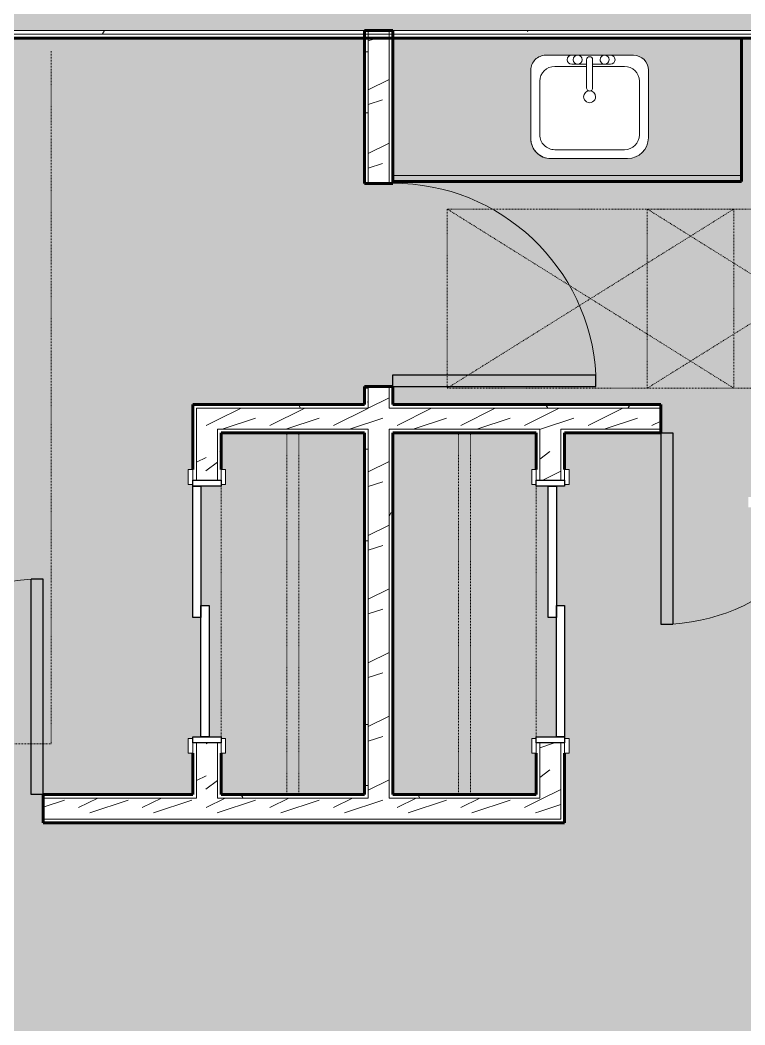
# Model space of a CAD drawing. Header units: inches. Extents: x -4105 to -1989, y 9836 to 11159.
# Drawn here: x -3677.7 to -3556.3, y 10669.9 to 10838.2 of the extents above; entities that cross this region are included whole.
import ezdxf

# ---------------------------------------------------------------- set-up
doc = ezdxf.new("R2010")
doc.units = ezdxf.units.IN
doc.header["$MEASUREMENT"] = 0
doc.linetypes.add('Dash', pattern=[0.25, 0.125, -0.125])
for name, color, linetype, lineweight in [('0-1', 7, 'Continuous', 5), ('0-2', 7, 'Continuous', 9), ('A-AREA-PATT-4', 41, 'Continuous', 9), ('A-DOOR-1', 7, 'Continuous', 9), ('A-DOOR-2', 50, 'Continuous', 30), ('A-DOOR-FRAM-1', 50, 'Continuous', 30), ('A-GENM-HDLN-1', 7, 'Dash', 9), ('A-WALL', 113, 'Continuous', 18), ('A-WALL-2', 250, 'Continuous', 60), ('A-WALL-3', 10, 'Continuous', 18), ('A-WALL-PATT-1', 7, 'Continuous', 9), ('A-WALL-PATT-2', 253, 'Continuous', 9), ('A-WALL-PATT-4', 111, 'Continuous', 9), ('I-FURN-1', 7, 'Continuous', 9), ('I-FURN-HDLN-1', 7, 'Dash', 9), ('I-WALL-2', 2, 'Continuous', 60), ('P-SANR-FIXT-2', 7, 'Continuous', 9), ('Q-CASE-1', 253, 'Continuous', 9), ('Q-CASE-2', 250, 'Continuous', 60), ('Q-CASE-3', 7, 'Continuous', 9), ('Q-CASE-HDLN-1', 7, 'Dash', 9)]:
    doc.layers.add(name, color=color, linetype=linetype, lineweight=lineweight)
pattern_1 = [(0, (0, -1194), (20.48, 5.12), [0.845, -14.515, 0.845, -14.515, -81.92]), (0, (0, -1194), (20.48, 5.12), [-30.72, 0.845, -29.875, 0.845, -14.515, -35.84]), (0, (0, -1194), (20.48, 5.12), [-76.8, 0.845, -9.395, 0.845, -24.755]), (120, (7.68, -1191.44), (-14.67405, 15.1762003), [0.845, -14.515, 0.845, -14.515, -81.92]), (120, (7.68, -1191.44), (-14.67405, 15.1762003), [-30.72, 0.845, -29.875, 0.845, -14.515, -35.84]), (120, (7.68, -1191.44), (-14.67405, 15.1762003), [-76.8, 0.845, -9.395, 0.845, -24.755]), (240, (10.24, -1181.2), (-5.80595, -20.2962003), [0.845, -14.515, 0.845, -14.515, -81.92]), (240, (10.24, -1181.2), (-5.80595, -20.2962003), [-30.72, 0.845, -29.875, 0.845, -14.515, -35.84]), (240, (10.24, -1181.2), (-5.80595, -20.2962003), [-76.8, 0.845, -9.395, 0.845, -24.755])]
pattern_2 = [(216.87, (4.265, -1183.338), (31.9871619, 21.32545714), [5.331, -47.981]), (206.565, (10.662, -1186.536), (-10.662476, -10.6620098), [11.921, -11.921]), (198.435, (10.662, -1191.868), (-21.32449365, -10.6625869), [6.744, -26.974])]

# ---------------------------------------------------------------- blocks, each defined once
blk = doc.blocks.new('Single-Flush - 32_ x 84_-1372862-ENLARGED FLOOR PLAN - 3RD FLOOR PLAN - WEST')
at = {"layer": 'A-DOOR-1'}
blk.add_arc((16, 2.37), 32.07, 93.5759, 180, dxfattribs=at)
at = {"layer": 'A-DOOR-2'}
for p, q in [((14, 2.37), (14, 34.38)), ((16, 34.38), (14, 34.38)), ((16, 2.37), (16, 34.38)), ((16, 2.37), (14, 2.37))]:
    blk.add_line(p, q, dxfattribs=at)
blk = doc.blocks.new('Single-Flush - 36_ x 84_-1372839-ENLARGED FLOOR PLAN - 3RD FLOOR PLAN - WEST')
at = {"layer": 'A-DOOR-1'}
blk.add_arc((18, 2.37), 36.07, 93.1789, 180, dxfattribs=at)
at = {"layer": 'A-DOOR-2'}
for p, q in [((16, 2.37), (16, 38.39)), ((18, 38.39), (16, 38.39)), ((18, 2.37), (18, 38.39)), ((18, 2.37), (16, 2.37))]:
    blk.add_line(p, q, dxfattribs=at)
blk = doc.blocks.new('Single-Flush - 34_ x 84_-1372840-ENLARGED FLOOR PLAN - 3RD FLOOR PLAN - WEST')
at = {"layer": 'A-DOOR-1'}
blk.add_arc((17, 2.37), 34.07, 93.3657, 180, dxfattribs=at)
at = {"layer": 'A-DOOR-2'}
for p, q in [((15, 2.37), (15, 36.38)), ((17, 36.38), (15, 36.38)), ((17, 2.37), (17, 36.38)), ((17, 2.37), (15, 2.37))]:
    blk.add_line(p, q, dxfattribs=at)
blk = doc.blocks.new('OD_CW_Closet - OD_CW_Closet-1902250-ENLARGED FLOOR PLAN - 3RD FLOOR PLAN - WEST')
at = {"layer": 'Q-CASE-HDLN-1'}
for p, q in [((6.89, 24), (0.74, 24)), ((0.74, 24), (0.74, 0)), ((51.64, 24), (9.64, 24)), ((61.26, 24), (54.39, 24)), ((61.26, 0), (61.26, 24)), ((0.74, 13), (61.26, 13)), ((0.74, 11), (61.26, 11)), ((0.74, 0), (61.26, 0))]:
    blk.add_line(p, q, dxfattribs=at)
blk = doc.blocks.new('Bed-Standard - King 78_ x 80_-1379907-ENLARGED FLOOR PLAN - 3RD FLOOR PLAN - WEST')
at = {"layer": 'I-FURN-1'}
for p, q in [((-28.31, 41.8), (49.69, 41.8)), ((-28.31, -38.2), (-28.31, 41.8)), ((49.69, 41.8), (49.69, -38.2)), ((49.69, -24.2), (-28.31, -17.63)), ((-25.31, -24.2), (46.69, -24.2)), ((-25.31, -36.2), (-25.31, -24.2)), ((46.69, -36.2), (46.69, -24.2)), ((-25.31, -36.2), (46.69, -36.2)), ((49.69, -38.2), (-28.31, -38.2))]:
    blk.add_line(p, q, dxfattribs=at)
at = {"layer": 'I-FURN-HDLN-1'}
for p, q in [((-64.31, 77.8), (73.69, 77.8)), ((-64.31, -38.2), (-64.31, 77.8)), ((73.69, 77.8), (73.69, -38.2))]:
    blk.add_line(p, q, dxfattribs=at)
blk = doc.blocks.new('FOLDING_SLIDING CLOSET - 42_ x 80_-1372841-ENLARGED FLOOR PLAN - 3RD FLOOR PLAN - WEST')
at = {"layer": 'A-DOOR-1'}
for p, q in [((-23.75, 3.25), (-21.25, 3.25)), ((-23.75, 2.5), (-23.75, 3.25)), ((-21.25, 2.5), (-23.75, 2.5)), ((-21.25, 3.25), (-21.25, 2.5)), ((21.25, 3.25), (23.75, 3.25)), ((21.25, 2.5), (21.25, 3.25)), ((23.75, 2.5), (21.25, 2.5)), ((23.75, 3.25), (23.75, 2.5)), ((-23.75, -2.25), (-21.25, -2.25)), ((-23.75, -3), (-23.75, -2.25)), ((-21.25, -3), (-23.75, -3)), ((-21.25, -2.25), (-21.25, -3)), ((21.25, -2.25), (23.75, -2.25)), ((21.25, -3), (21.25, -2.25)), ((23.75, -3), (21.25, -3)), ((23.75, -2.25), (23.75, -3))]:
    blk.add_line(p, q, dxfattribs=at)
at = {"layer": 'A-DOOR-2'}
for p, q in [((-1, 0.5), (21, 0.5)), ((-1, -0.88), (-1, 0.5)), ((21, 0.5), (21, -0.88)), ((-21, -0.88), (1, -0.88)), ((-21, -2.25), (-21, -0.88)), ((21, -0.88), (-1, -0.88)), ((1, -0.88), (1, -2.25)), ((1, -2.25), (-21, -2.25))]:
    blk.add_line(p, q, dxfattribs=at)
at = {"layer": 'A-DOOR-FRAM-1'}
for p, q in [((-22, 2.5), (-21, 2.5)), ((-22, -2.25), (-22, 2.5)), ((-21, 2.5), (-21, -2.25)), ((21, 2.5), (22, 2.5)), ((21, -2.25), (21, 2.5)), ((22, 2.5), (22, -2.25)), ((-21, -2.25), (-22, -2.25)), ((22, -2.25), (21, -2.25))]:
    blk.add_line(p, q, dxfattribs=at)
blk = doc.blocks.new('OD_CW_Closet - OD_CW_Closet-1901942-ENLARGED FLOOR PLAN - 3RD FLOOR PLAN - WEST')
at = {"layer": 'Q-CASE-HDLN-1'}
for p, q in [((0.74, -24), (0.74, 0)), ((0.74, 0), (61.26, 0)), ((61.26, 0), (61.26, -24)), ((0.74, -11), (61.26, -11)), ((0.74, -13), (61.26, -13)), ((6.89, -24), (0.74, -24)), ((51.64, -24), (9.64, -24)), ((61.26, -24), (54.39, -24))]:
    blk.add_line(p, q, dxfattribs=at)
blk = doc.blocks.new('M_Sink Vanity-Square - 500 x 440mm-1372835-ENLARGED FLOOR PLAN - 3RD FLOOR PLAN - WEST')
at = {"layer": 'P-SANR-FIXT-2'}
for p, q in [((-5.72, 10.23), (7.14, 10.23)), ((-5.72, 10.23), (7.14, 10.23)), ((-5.22, 8.73), (6.46, 8.73)), ((-9.22, -4.59), (-9.22, 6.73)), ((-9.22, -4.59), (-9.22, 6.73)), ((10.46, 6.91), (10.46, -4.59)), ((10.46, 6.91), (10.46, -4.59)), ((-7.72, -2.72), (-7.72, 6.23)), ((8.96, 6.23), (8.96, -2.72)), ((0.12, -6.33), (0.12, -1.59)), ((1.12, -6.33), (1.12, -1.59)), ((0.12, -5.22), (-5.22, -5.22)), ((-2.88, -5.59), (0.12, -5.59)), ((6.46, -5.22), (1.12, -5.22)), ((1.12, -5.59), (3.62, -5.59)), ((7.96, -7.09), (-6.72, -7.09)), ((7.96, -7.09), (-6.72, -7.09)), ((3.62, -7.09), (-2.88, -7.09))]:
    blk.add_line(p, q, dxfattribs=at)
for centre, radius, start, end in [((-5.72, 6.73), 3.5, 90, 180), ((-5.72, 6.73), 3.5, 90, 180), ((7.14, 6.91), 3.32, 0, 90), ((7.14, 6.91), 3.32, 360, 90), ((-5.22, 6.23), 2.5, 90, 180), ((6.46, 6.23), 2.5, 360, 90), ((0.62, -0.13), 1, 360, 180), ((0.62, -0.13), 1, 180, 0), ((0.62, -1.59), 0.5, 360, 180), ((-5.22, -2.72), 2.5, 180, 270), ((6.46, -2.72), 2.5, 270, 360), ((-6.72, -4.59), 2.5, 180, 270), ((-6.72, -4.59), 2.5, 180, 270), ((7.96, -4.59), 2.5, 270, 0), ((7.96, -4.59), 2.5, 270, 0), ((-2.88, -6.34), 0.75, 90, 270), ((-1.88, -6.34), 0.75, 360, 180), ((-1.88, -6.34), 0.75, 180, 0), ((0.62, -6.33), 0.5, 180, 0), ((2.62, -6.34), 0.75, 0, 180), ((2.62, -6.34), 0.75, 180, 0), ((3.62, -6.34), 0.75, 270, 90)]:
    blk.add_arc(centre, radius, start, end, dxfattribs=at)
blk = doc.blocks.new('OD_CW_Base Cabinet - OD_CW_Base Cabinet-V27-ENLARGED FLOOR PLAN - 3RD FLOOR PLAN - WEST')
at = {"layer": 'Q-CASE-1'}
h = blk.add_hatch(color=256, dxfattribs=at)
h.paths.add_polyline_path([(59.14, 24), (0.74, 24), (0.74, 1), (59.14, 1), (59.14, 21.13)], flags=0)
h.paths.add_polyline_path([(27.17, 21.13), (41.03, 21.13), (41.68, 21.04), (42.28, 20.79), (42.8, 20.39), (43.2, 19.88), (43.45, 19.27), (43.53, 18.63), (43.53, 7.3), (43.41, 6.4), (43.06, 5.55), (42.51, 4.83), (41.78, 4.27), (40.94, 3.92), (40.03, 3.8), (27.17, 3.8), (26.31, 3.92), (25.51, 4.25), (24.82, 4.77), (24.29, 5.46), (23.96, 6.26), (23.85, 7.12), (23.85, 18.63), (23.93, 19.27), (24.18, 19.88), (24.58, 20.39), (25.1, 20.79), (25.7, 21.04), (26.35, 21.13)], flags=0)
blk.add_hatch(color=256, dxfattribs=at).paths.add_polyline_path([(0.74, 1), (0.74, 0), (59.14, 0), (59.14, 1), (2.53, 1)], flags=0)
at = {"layer": 'Q-CASE-2'}
for p, q in [((59.14, 0), (59.14, 24)), ((0.74, 0), (59.14, 0))]:
    blk.add_line(p, q, dxfattribs=at)
at = {"layer": 'Q-CASE-3'}
for p, q in [((59.14, 24), (59.14, 1)), ((0.74, 1), (59.14, 1)), ((59.14, 1), (0.74, 1)), ((59.14, 0), (0.74, 0)), ((59.14, 1), (59.14, 0))]:
    blk.add_line(p, q, dxfattribs=at)
blk = doc.blocks.new('ADA Clearances - 30_x48_-V31-ENLARGED FLOOR PLAN - 3RD FLOOR PLAN - WEST')
at = {"layer": 'A-GENM-HDLN-1'}
for p, q in [((15, -24), (-15, 24)), ((-15, -24), (15, 24)), ((15, 24), (-15, 24)), ((-15, 24), (-15, 14.12)), ((15, -24), (15, 24)), ((-15, 5.48), (-15, -24)), ((-15, -24), (15, -24))]:
    blk.add_line(p, q, dxfattribs=at)
blk = doc.blocks.new('ADA Clearances - 30_x48_-V13-ENLARGED FLOOR PLAN - 3RD FLOOR PLAN - WEST')
at = {"layer": 'A-GENM-HDLN-1'}
for p, q in [((15, -24), (-15, 24)), ((-15, -24), (15, 24)), ((15, 24), (-15, 24)), ((-15, 24), (-15, -24)), ((15, -24), (15, 24)), ((-15, -24), (15, -24))]:
    blk.add_line(p, q, dxfattribs=at)
blk = doc.blocks.new('CTR - 1st Phase - Unit Layouts_rvt-1-ENLARGED FLOOR PLAN - 3RD FLOOR PLAN - WEST')
at = {"layer": 'A-WALL-PATT-1'}
h = blk.add_hatch(dxfattribs=at)
h.set_pattern_fill('FP_1', color=256, style=0, pattern_type=2)
h.set_pattern_definition(pattern_1)
h.paths.add_polyline_path([(-3619.37, 10708.54), (-3619.37, 10769.06), (-3620, 10769.06), (-3620, 10708.54)], flags=0)
h.paths.add_polyline_path([(-3619.37, 10773.81), (-3619.37, 10776.81), (-3620, 10776.81), (-3620, 10773.81)], flags=0)
h.paths.add_polyline_path([(-3620, 10810.81), (-3619.37, 10810.81), (-3619.37, 10835.19), (-3620, 10835.19)], flags=0)
h = blk.add_hatch(dxfattribs=at)
h.set_pattern_fill('FP_1', color=256, style=0, pattern_type=2)
h.set_pattern_definition(pattern_1)
h.paths.add_polyline_path([(-3615.87, 10708.54), (-3615.25, 10708.54), (-3615.25, 10769.06), (-3615.87, 10769.06), (-3615.87, 10709.1)], flags=0)
h.paths.add_polyline_path([(-3615.25, 10773.81), (-3615.25, 10776.81), (-3615.87, 10776.81), (-3615.87, 10773.81)], flags=0)
h.paths.add_polyline_path([(-3615.25, 10810.81), (-3615.25, 10835.19), (-3615.87, 10835.19), (-3615.87, 10810.81)], flags=0)
h = blk.add_hatch(dxfattribs=at)
h.set_pattern_fill('FP_1', color=256, style=0, pattern_type=2)
h.set_pattern_definition(pattern_1)
h.paths.add_polyline_path([(-3486.41, 10773.19), (-3483.97, 10773.19), (-3483.97, 10773.81), (-3538.37, 10773.81), (-3538.37, 10773.19), (-3492.91, 10773.19)], flags=0)
h.paths.add_polyline_path([(-3580.61, 10773.19), (-3570.37, 10773.19), (-3570.37, 10773.81), (-3615.87, 10773.81), (-3615.87, 10773.19), (-3587.12, 10773.19)], flags=0)
h.paths.add_polyline_path([(-3648.12, 10773.19), (-3619.37, 10773.19), (-3619.37, 10773.81), (-3648.12, 10773.81)], flags=0)
h = blk.add_hatch(dxfattribs=at)
h.set_pattern_fill('FP_1', color=256, style=0, pattern_type=2)
h.set_pattern_definition(pattern_1)
h.paths.add_polyline_path([(-3644, 10708.54), (-3644, 10717.16), (-3644.62, 10717.16), (-3644.62, 10708.54)], flags=0)
h.paths.add_polyline_path([(-3644.62, 10761.16), (-3644, 10761.16), (-3644, 10769.69), (-3644.62, 10769.69), (-3644.62, 10761.83)], flags=0)
h = blk.add_hatch(dxfattribs=at)
h.set_pattern_fill('FP_1', color=256, style=0, pattern_type=2)
h.set_pattern_definition(pattern_1)
h.paths.add_polyline_path([(-3492.91, 10769.06), (-3483.97, 10769.06), (-3483.97, 10769.69), (-3516.62, 10769.69), (-3516.62, 10769.06), (-3500.17, 10769.06)], flags=0)
h.paths.add_polyline_path([(-3538.37, 10769.06), (-3520.12, 10769.06), (-3520.12, 10769.69), (-3538.37, 10769.69)], flags=0)
h.paths.add_polyline_path([(-3580.61, 10769.06), (-3570.37, 10769.06), (-3570.37, 10769.69), (-3587.12, 10769.69), (-3587.12, 10769.06), (-3586.5, 10769.06)], flags=0)
h.paths.add_polyline_path([(-3611.14, 10769.06), (-3590.62, 10769.06), (-3590.62, 10769.69), (-3615.87, 10769.69), (-3615.87, 10769.06), (-3615.25, 10769.06)], flags=0)
h.paths.add_polyline_path([(-3641.68, 10769.06), (-3619.37, 10769.06), (-3619.37, 10769.69), (-3644, 10769.69), (-3644, 10769.06)], flags=0)
h = blk.add_hatch(dxfattribs=at)
h.set_pattern_fill('FP_1', color=256, style=0, pattern_type=2)
h.set_pattern_definition(pattern_1)
h.paths.add_polyline_path([(-3591.25, 10707.91), (-3590.62, 10707.91), (-3590.62, 10717.16), (-3591.25, 10717.16), (-3591.25, 10708.54)], flags=0)
h.paths.add_polyline_path([(-3590.62, 10761.16), (-3590.62, 10769.06), (-3591.25, 10769.06), (-3591.25, 10761.16)], flags=0)
h = blk.add_hatch(dxfattribs=at)
h.set_pattern_fill('FP_1', color=256, style=0, pattern_type=2)
h.set_pattern_definition(pattern_1)
h.paths.add_polyline_path([(-3669.96, 10707.91), (-3648.12, 10707.91), (-3648.12, 10708.54), (-3673.8, 10708.54), (-3673.8, 10707.91)], flags=0)
h.paths.add_polyline_path([(-3615.25, 10707.91), (-3591.25, 10707.91), (-3591.25, 10708.54), (-3615.87, 10708.54), (-3615.87, 10707.91)], flags=0)
h.paths.add_polyline_path([(-3644.62, 10707.91), (-3619.37, 10707.91), (-3619.37, 10708.54), (-3644.62, 10708.54), (-3644.62, 10708.47)], flags=0)
h.paths.add_polyline_path([(-3709.8, 10707.91), (-3709.8, 10708.54), (-3852.47, 10708.54), (-3852.47, 10707.91), (-3763.81, 10707.91)], flags=0)
h = blk.add_hatch(dxfattribs=at)
h.set_pattern_fill('FP_1', color=256, style=0, pattern_type=2)
h.set_pattern_definition(pattern_1)
h.paths.add_polyline_path([(-3644.62, 10703.79), (-3587.12, 10703.79), (-3587.12, 10704.41), (-3673.8, 10704.41), (-3673.8, 10703.79), (-3648.12, 10703.79)], flags=0)
h.paths.add_polyline_path([(-3763.81, 10703.79), (-3709.8, 10703.79), (-3709.8, 10704.41), (-3852.47, 10704.41), (-3852.47, 10703.79), (-3824.88, 10703.79)], flags=0)
at = {"layer": 'A-WALL-PATT-2'}
h = blk.add_hatch(dxfattribs=at)
h.set_pattern_fill('FP_2', color=256, style=0, pattern_type=2)
h.set_pattern_definition(pattern_2)
h.paths.add_polyline_path([(-3619.37, 10707.91), (-3615.87, 10707.91), (-3615.87, 10769.69), (-3619.37, 10769.69), (-3619.37, 10708.41)], flags=0)
h.paths.add_polyline_path([(-3619.37, 10773.19), (-3615.87, 10773.19), (-3615.87, 10776.81), (-3619.37, 10776.81), (-3619.37, 10773.81)], flags=0)
h.paths.add_polyline_path([(-3619.37, 10810.81), (-3615.87, 10810.81), (-3615.87, 10835.19), (-3619.37, 10835.19)], flags=0)
h = blk.add_hatch(dxfattribs=at)
h.set_pattern_fill('FP_2', color=256, style=0, pattern_type=2)
h.set_pattern_definition(pattern_2)
h.paths.add_polyline_path([(-3648.12, 10707.91), (-3644.62, 10707.91), (-3644.62, 10717.16), (-3648.12, 10717.16), (-3648.12, 10708.39)], flags=0)
h.paths.add_polyline_path([(-3648.12, 10761.16), (-3644.62, 10761.16), (-3644.62, 10773.19), (-3648.12, 10773.19), (-3648.12, 10761.83)], flags=0)
h = blk.add_hatch(dxfattribs=at)
h.set_pattern_fill('FP_2', color=256, style=0, pattern_type=2)
h.set_pattern_definition(pattern_2)
h.paths.add_polyline_path([(-3520.12, 10769.69), (-3482.72, 10769.69), (-3482.72, 10773.19), (-3538.37, 10773.19), (-3538.37, 10769.69)], flags=0)
h.paths.add_polyline_path([(-3593.5, 10769.69), (-3570.37, 10769.69), (-3570.37, 10773.19), (-3644.62, 10773.17), (-3644.62, 10769.69), (-3611.14, 10769.69)], flags=0)
h = blk.add_hatch(dxfattribs=at)
h.set_pattern_fill('FP_2', color=256, style=0, pattern_type=2)
h.set_pattern_definition(pattern_2)
h.paths.add_polyline_path([(-3590.62, 10704.41), (-3587.12, 10704.41), (-3587.12, 10717.16), (-3590.62, 10717.16), (-3590.62, 10707.91)], flags=0)
h.paths.add_polyline_path([(-3590.62, 10761.16), (-3587.12, 10761.16), (-3587.12, 10769.69), (-3590.62, 10769.69), (-3590.62, 10761.83)], flags=0)
h = blk.add_hatch(dxfattribs=at)
h.set_pattern_fill('FP_2', color=256, style=0, pattern_type=2)
h.set_pattern_definition(pattern_2)
h.paths.add_polyline_path([(-3641.68, 10704.41), (-3590.62, 10704.41), (-3590.62, 10707.91), (-3673.8, 10707.91), (-3673.8, 10704.41)], flags=0)
h.paths.add_polyline_path([(-3852.47, 10704.41), (-3709.8, 10704.41), (-3709.8, 10707.91), (-3852.47, 10707.91), (-3852.47, 10705.57)], flags=0)
at = {"layer": 'A-WALL-2'}
for p, q in [((-3615.25, 10836.44), (-3620, 10836.44)), ((-3620, 10836.44), (-3620, 10810.81)), ((-3615.25, 10810.81), (-3615.25, 10836.44)), ((-3620, 10810.81), (-3615.25, 10810.81)), ((-3615.25, 10776.81), (-3620, 10776.81)), ((-3620, 10776.81), (-3620, 10773.81)), ((-3615.25, 10773.81), (-3615.25, 10776.81)), ((-3648.75, 10773.81), (-3648.75, 10762.91)), ((-3648.12, 10773.81), (-3648.75, 10773.81)), ((-3644, 10773.81), (-3648.12, 10773.81)), ((-3620, 10773.81), (-3644, 10773.81)), ((-3570.37, 10773.81), (-3615.25, 10773.81)), ((-3570.37, 10769.06), (-3570.37, 10773.81)), ((-3644, 10769.06), (-3620, 10769.06)), ((-3644, 10762.91), (-3644, 10769.06)), ((-3620, 10769.06), (-3620, 10708.54)), ((-3615.25, 10769.06), (-3591.25, 10769.06)), ((-3615.25, 10708.54), (-3615.25, 10769.06)), ((-3591.25, 10769.06), (-3591.25, 10762.91)), ((-3586.5, 10762.91), (-3586.5, 10769.06)), ((-3586.5, 10769.06), (-3570.37, 10769.06)), ((-3648.75, 10715.41), (-3648.75, 10708.54)), ((-3644, 10708.54), (-3644, 10715.41)), ((-3591.25, 10715.41), (-3591.25, 10708.54)), ((-3586.5, 10703.79), (-3586.5, 10715.41)), ((-3648.75, 10708.54), (-3673.8, 10708.54)), ((-3673.8, 10708.54), (-3673.8, 10703.79)), ((-3620, 10708.54), (-3644, 10708.54)), ((-3591.25, 10708.54), (-3615.25, 10708.54)), ((-3673.8, 10703.79), (-3591.25, 10703.79)), ((-3591.25, 10703.79), (-3587.12, 10703.79)), ((-3587.12, 10703.79), (-3586.5, 10703.79))]:
    blk.add_line(p, q, dxfattribs=at)
at = {"layer": 'A-WALL-3'}
for p, q in [((-3619.37, 10836.44), (-3619.37, 10810.81)), ((-3615.87, 10836.44), (-3615.87, 10810.81)), ((-3619.37, 10776.81), (-3619.37, 10773.81)), ((-3615.87, 10776.81), (-3615.87, 10773.81)), ((-3619.37, 10773.19), (-3619.37, 10773.81)), ((-3619.37, 10773.81), (-3619.37, 10773.19)), ((-3615.87, 10773.81), (-3615.87, 10773.19)), ((-3615.87, 10773.19), (-3615.87, 10773.81)), ((-3648.12, 10773.19), (-3644.62, 10773.19)), ((-3648.12, 10761.16), (-3648.12, 10773.19)), ((-3644.62, 10773.19), (-3644, 10773.19)), ((-3644, 10773.19), (-3619.37, 10773.19)), ((-3615.87, 10773.19), (-3570.37, 10773.19)), ((-3644.62, 10769.69), (-3644, 10769.69)), ((-3644.62, 10761.16), (-3644.62, 10769.69)), ((-3644, 10769.69), (-3619.37, 10769.69)), ((-3619.37, 10769.06), (-3619.37, 10769.69)), ((-3619.37, 10769.69), (-3619.37, 10769.06)), ((-3619.37, 10769.06), (-3619.37, 10708.54)), ((-3615.87, 10769.69), (-3615.87, 10769.06)), ((-3615.87, 10769.69), (-3590.62, 10769.69)), ((-3615.87, 10769.06), (-3615.87, 10769.69)), ((-3615.87, 10769.06), (-3615.87, 10708.54)), ((-3590.62, 10769.06), (-3590.62, 10769.69)), ((-3590.62, 10761.16), (-3590.62, 10769.06)), ((-3587.12, 10769.06), (-3587.12, 10769.69)), ((-3587.12, 10769.69), (-3570.37, 10769.69)), ((-3587.12, 10761.16), (-3587.12, 10769.06)), ((-3648.12, 10708.54), (-3648.12, 10717.16)), ((-3644.62, 10708.54), (-3644.62, 10717.16)), ((-3590.62, 10707.91), (-3590.62, 10717.16)), ((-3587.12, 10704.41), (-3587.12, 10717.16)), ((-3648.12, 10707.91), (-3673.8, 10707.91)), ((-3648.12, 10708.54), (-3648.12, 10707.91)), ((-3644.62, 10708.54), (-3644.62, 10707.91)), ((-3619.37, 10707.91), (-3644.62, 10707.91)), ((-3619.37, 10708.54), (-3619.37, 10707.91)), ((-3615.87, 10707.91), (-3615.87, 10708.54)), ((-3591.25, 10707.91), (-3615.87, 10707.91)), ((-3590.62, 10707.91), (-3591.25, 10707.91)), ((-3591.25, 10704.41), (-3673.8, 10704.41)), ((-3590.62, 10704.41), (-3591.25, 10704.41)), ((-3587.12, 10704.41), (-3590.62, 10704.41))]:
    blk.add_line(p, q, dxfattribs=at)
at = {"layer": '0-2'}
for name, p in [('OD_CW_Base Cabinet - OD_CW_Base Cabinet-V27-ENLARGED FLOOR PLAN - 3RD FLOOR PLAN - WEST', (-3615.99, 10811.19)), ('Single-Flush - 36_ x 84_-1372839-ENLARGED FLOOR PLAN - 3RD FLOOR PLAN - WEST', (-3691.8, 10706.16))]:
    blk.add_blockref(name, p, dxfattribs=at)
for name, p, rotation in [('Bed-Standard - King 78_ x 80_-1379907-ENLARGED FLOOR PLAN - 3RD FLOOR PLAN - WEST', (-3736.75, 10794.8), 180), ('M_Sink Vanity-Square - 500 x 440mm-1372835-ENLARGED FLOOR PLAN - 3RD FLOOR PLAN - WEST', (-3581.68, 10825.22), 180), ('Single-Flush - 34_ x 84_-1372840-ENLARGED FLOOR PLAN - 3RD FLOOR PLAN - WEST', (-3617.62, 10793.81), 269.9999999999788), ('ADA Clearances - 30_x48_-V13-ENLARGED FLOOR PLAN - 3RD FLOOR PLAN - WEST', (-3582.15, 10791.55), 270.0000000000326), ('ADA Clearances - 30_x48_-V31-ENLARGED FLOOR PLAN - 3RD FLOOR PLAN - WEST', (-3548.65, 10791.55), 270.0000000000326), ('OD_CW_Closet - OD_CW_Closet-1901942-ENLARGED FLOOR PLAN - 3RD FLOOR PLAN - WEST', (-3620, 10769.8), 269.9999999999694), ('OD_CW_Closet - OD_CW_Closet-1902250-ENLARGED FLOOR PLAN - 3RD FLOOR PLAN - WEST', (-3615.25, 10769.8), 270.0000000000314), ('Single-Flush - 32_ x 84_-1372862-ENLARGED FLOOR PLAN - 3RD FLOOR PLAN - WEST', (-3554.37, 10771.44), 180), ('FOLDING_SLIDING CLOSET - 42_ x 80_-1372841-ENLARGED FLOOR PLAN - 3RD FLOOR PLAN - WEST', (-3646.5, 10739.16), 270.0000000000273), ('FOLDING_SLIDING CLOSET - 42_ x 80_-1372841-ENLARGED FLOOR PLAN - 3RD FLOOR PLAN - WEST', (-3588.75, 10739.16), 89.99999999997272)]:
    blk.add_blockref(name, p, dxfattribs=dict(at, rotation=rotation))

msp = doc.modelspace()

# ---------------------------------------------------------------- hatches: boundary and pattern name
at = {"layer": 'A-AREA-PATT-4'}
h = msp.add_hatch(color=256, dxfattribs=at)
h.paths.add_polyline_path([(-3702.74, 10553.19), (-3614.97, 10553.19), (-3614.97, 10578.5), (-3622.05, 10578.5), (-3622.05, 10595), (-3614.97, 10595), (-3614.97, 10608.62), (-3622.05, 10608.62), (-3622.05, 10625.12), (-3614.97, 10625.12), (-3614.97, 10637.74), (-3622.05, 10637.74), (-3622.05, 10654.24), (-3614.97, 10654.24), (-3614.97, 10661.79), (-3578.97, 10661.79), (-3578.97, 10659.19), (-3577.49, 10659.18), (-3577.41, 10659.13), (-3577.35, 10658.99), (-3577.35, 10658.1), (-3577.1, 10658.1), (-3577.1, 10654.37), (-3576.85, 10654.37), (-3576.85, 10652.4), (-3577.1, 10652.4), (-3577.1, 10643.04), (-3576.85, 10643.04), (-3576.85, 10642.45), (-3577.1, 10642.45), (-3577.1, 10641.86), (-3576.85, 10641.86), (-3576.85, 10641.27), (-3577.1, 10641.27), (-3577.1, 10640.68), (-3576.85, 10640.68), (-3576.85, 10640.09), (-3577.1, 10640.09), (-3577.1, 10639.5), (-3576.85, 10639.5), (-3576.85, 10638.91), (-3577.1, 10638.91), (-3577.1, 10636.28), (-3577.35, 10636.26), (-3577.37, 10635.33), (-3577.41, 10635.25), (-3577.55, 10635.19), (-3578.97, 10635.19), (-3578.97, 10577.19), (-3547.88, 10577.19), (-3547.88, 10577.56), (-3523.88, 10577.56), (-3523.88, 10577.19), (-3509.35, 10577.19), (-3509.35, 10607.44), (-3517.35, 10607.44), (-3517.35, 10643.19), (-3504.92, 10643.19), (-3504.92, 10671.39), (-3502.99, 10671.39), (-3502.99, 10672.01), (-3501.92, 10672.01), (-3501.92, 10706.76), (-3502.99, 10706.76), (-3502.99, 10707.39), (-3504.92, 10707.39), (-3504.92, 10711.64), (-3520.75, 10711.64), (-3520.75, 10720.35), (-3519.75, 10720.35), (-3519.75, 10722.35), (-3517.81, 10722.35), (-3517.81, 10722.98), (-3515.94, 10722.98), (-3515.94, 10722.35), (-3514, 10722.35), (-3514, 10720.35), (-3516, 10720.35), (-3516, 10716.39), (-3483.97, 10716.39), (-3483.98, 10769.06), (-3516, 10769.06), (-3516, 10760.35), (-3514, 10760.35), (-3514, 10758.35), (-3515.94, 10758.35), (-3515.94, 10757.73), (-3517.81, 10757.73), (-3517.81, 10758.35), (-3519.75, 10758.35), (-3519.75, 10760.35), (-3520.75, 10760.35), (-3520.75, 10769.06), (-3538.37, 10769.06), (-3538.37, 10773.81), (-3483.97, 10773.81), (-3483.97, 10835.19), (-3518.1, 10835.19), (-3518.1, 10833.05), (-3522.85, 10833.05), (-3522.85, 10835.19), (-3528.87, 10835.19), (-3528.87, 10827.46), (-3529, 10826.5), (-3529.37, 10825.6), (-3529.96, 10824.83), (-3530.74, 10824.24), (-3531.63, 10823.86), (-3532.68, 10823.74), (-3533.99, 10823.74), (-3533.64, 10820.71), (-3532.45, 10819.71), (-3531.88, 10818.71), (-3531.61, 10817.71), (-3531.44, 10816.71), (-3531.35, 10815.71), (-3531.52, 10813.72), (-3532.06, 10811.71), (-3532.79, 10809.71), (-3533.72, 10807.71), (-3535.11, 10805.71), (-3536.11, 10804.71), (-3536.97, 10804.21), (-3538.35, 10803.71), (-3539.35, 10803.71), (-3540.72, 10804.21), (-3541.59, 10804.71), (-3542.59, 10805.71), (-3543.98, 10807.71), (-3544.91, 10809.71), (-3545.64, 10811.71), (-3546.17, 10813.72), (-3546.35, 10815.71), (-3546.26, 10816.71), (-3546.08, 10817.71), (-3545.82, 10818.71), (-3545.25, 10819.71), (-3544.06, 10820.71), (-3543.71, 10823.74), (-3545.1, 10823.74), (-3546.06, 10823.86), (-3546.96, 10824.24), (-3547.73, 10824.83), (-3548.33, 10825.6), (-3548.7, 10826.5), (-3548.82, 10827.46), (-3548.82, 10835.19), (-3556.85, 10835.19), (-3556.85, 10811.19), (-3615.25, 10811.19), (-3615.25, 10810.81), (-3620, 10810.81), (-3620, 10835.19), (-3851.85, 10835.19), (-3851.85, 10743.6), (-3819.57, 10743.6), (-3819.57, 10737.55), (-3824.32, 10737.55), (-3824.32, 10738.85), (-3852.47, 10738.85), (-3852.47, 10741.81), (-3855.72, 10741.81), (-3855.72, 10703.79), (-3852.47, 10703.79), (-3852.47, 10708.54), (-3709.8, 10708.54), (-3709.8, 10703.79), (-3851.85, 10703.79), (-3851.85, 10553.19), (-3800.41, 10553.19), (-3800.41, 10569.31), (-3799.75, 10569.31), (-3799.72, 10569.35), (-3799.26, 10569.35), (-3799.26, 10569.31), (-3784.07, 10569.31), (-3784.07, 10569.35), (-3783.07, 10569.35), (-3783.07, 10569.31), (-3782.41, 10569.31), (-3782.41, 10565.31), (-3746.41, 10565.31), (-3746.41, 10569.31), (-3745.75, 10569.31), (-3745.75, 10569.35), (-3744.75, 10569.35), (-3744.75, 10569.31), (-3729.56, 10569.31), (-3729.56, 10569.35), (-3729.07, 10569.35), (-3729.07, 10569.31), (-3728.41, 10569.31), (-3728.41, 10553.19), (-3704.49, 10553.19)], flags=0)
h.paths.add_polyline_path([(-3483.97, 10553.19), (-3483.97, 10643.19), (-3487.35, 10643.19), (-3487.35, 10607.44), (-3485.35, 10607.44), (-3485.35, 10553.19)], flags=0)
h.paths.add_polyline_path([(-3815.16, 10566.26), (-3847.9, 10566.26), (-3847.9, 10614.26), (-3812.9, 10614.26), (-3812.9, 10608.26), (-3811.9, 10608.26), (-3811.9, 10572.26), (-3812.9, 10572.26), (-3812.9, 10566.26)], flags=0)
h.paths.add_polyline_path([(-3705.49, 10566.26), (-3708.9, 10566.26), (-3708.9, 10572.26), (-3709.9, 10572.26), (-3709.9, 10608.26), (-3708.9, 10608.26), (-3708.9, 10614.26), (-3673.9, 10614.26), (-3673.9, 10566.26), (-3704.49, 10566.26)], flags=0)
h.paths.add_polyline_path([(-3763.81, 10617.59), (-3796.9, 10617.59), (-3796.9, 10618.59), (-3802.9, 10618.59), (-3802.9, 10653.59), (-3718.9, 10653.59), (-3718.9, 10618.59), (-3724.9, 10618.59), (-3724.9, 10617.59)], flags=0)
h.paths.add_polyline_path([(-3648.12, 10703.79), (-3673.8, 10703.79), (-3673.8, 10708.54), (-3648.75, 10708.54), (-3648.75, 10715.41), (-3649.5, 10715.41), (-3649.5, 10717.91), (-3648.75, 10717.91), (-3648.75, 10718.16), (-3647.37, 10718.16), (-3647.37, 10738.16), (-3648.75, 10738.16), (-3648.75, 10760.41), (-3649.5, 10760.41), (-3649.5, 10762.91), (-3648.75, 10762.91), (-3648.75, 10773.81), (-3620, 10773.81), (-3620, 10776.81), (-3615.25, 10776.81), (-3615.25, 10773.81), (-3570.37, 10773.81), (-3570.37, 10769.06), (-3586.5, 10769.06), (-3586.5, 10762.91), (-3585.75, 10762.91), (-3585.75, 10760.41), (-3586.5, 10760.41), (-3586.5, 10760.16), (-3587.87, 10760.16), (-3587.87, 10740.16), (-3586.5, 10740.16), (-3586.5, 10717.91), (-3585.75, 10717.91), (-3585.75, 10715.41), (-3586.5, 10715.41), (-3586.5, 10703.79), (-3644.62, 10703.79)], flags=0)
h.paths.add_polyline_path([(-3540.92, 10705.64), (-3540.92, 10707.39), (-3504.92, 10707.39), (-3504.92, 10705.64), (-3537.02, 10705.64)], flags=0)
h.paths.add_polyline_path([(-3591.25, 10708.54), (-3591.25, 10715.41), (-3592, 10715.41), (-3592, 10717.91), (-3591.25, 10717.91), (-3591.25, 10718.16), (-3587.87, 10718.16), (-3587.87, 10738.16), (-3589.25, 10738.16), (-3589.25, 10760.16), (-3591.25, 10760.16), (-3591.25, 10760.41), (-3592, 10760.41), (-3592, 10762.91), (-3591.25, 10762.91), (-3591.25, 10769.06), (-3615.25, 10769.06), (-3615.25, 10708.54)], flags=0)
h.paths.add_polyline_path([(-3620, 10708.54), (-3620, 10769.06), (-3644, 10769.06), (-3644, 10762.91), (-3643.25, 10762.91), (-3643.25, 10760.41), (-3644, 10760.41), (-3644, 10760.16), (-3647.37, 10760.16), (-3647.37, 10740.16), (-3646, 10740.16), (-3646, 10718.16), (-3644, 10718.16), (-3644, 10717.91), (-3643.25, 10717.91), (-3643.25, 10715.41), (-3644, 10715.41), (-3644, 10708.54), (-3641.47, 10708.54)], flags=0)
h.paths.add_polyline_path([(-3851.47, 10708.8), (-3851.47, 10736.8), (-3826.22, 10736.8), (-3826.22, 10727.3), (-3825.72, 10727.29), (-3825.72, 10726.8), (-3826.22, 10726.8), (-3826.22, 10710.55), (-3825.72, 10710.54), (-3825.72, 10709.8), (-3826.22, 10709.8), (-3826.22, 10708.8), (-3850.47, 10708.8)], flags=0)
h.paths.add_polyline_path([(-3492.91, 10741.96), (-3512.41, 10741.96), (-3512.41, 10766.96), (-3486.41, 10766.96), (-3486.41, 10741.96)], flags=0)
h.paths.add_polyline_path([(-3786.43, 10753), (-3786.43, 10833), (-3708.43, 10833), (-3708.43, 10753), (-3763.81, 10753)], flags=0)
h.paths.add_polyline_path([(-3555.75, 10756.6), (-3555.75, 10758.35), (-3519.75, 10758.35), (-3519.75, 10756.6)], flags=0)
h.paths.add_polyline_path([(-3522.22, 10807.93), (-3522.85, 10807.93), (-3522.85, 10813.05), (-3518.1, 10813.05), (-3518.1, 10812.68), (-3485.6, 10812.68), (-3485.6, 10807.93), (-3519.54, 10807.93)], flags=0)
h.paths.add_polyline_path([(-3808.43, 10814.5), (-3808.43, 10832.5), (-3790.43, 10832.5), (-3790.43, 10814.5)], flags=0)
h.paths.add_polyline_path([(-3706.5, 10814.5), (-3706.5, 10832.5), (-3688.5, 10832.5), (-3688.5, 10814.5)], flags=0)
at = {"layer": 'A-WALL-PATT-4'}
h = msp.add_hatch(dxfattribs=at)
h.set_pattern_fill('FP_4', color=256, style=0, pattern_type=2)
h.set_pattern_definition([(161.57, (0.32, -1193.68), (-2.560496185, -0.000537386), [0, -18.214, 2.022, 0]), (18.43, (-0.32, -1193.68), (-2.560496185, 0.000537386), [0, -18.214, 2.022, 0]), (108.43, (0.32, -1193.68), (1.27922091, -6.400876726), [6.07, -14.166]), (71.57, (-0.32, -1193.68), (1.27922091, 6.400876726), [6.07, -14.166])])
h.paths.add_polyline_path([(-3852.47, 10836.44), (-3482.72, 10836.44), (-3482.72, 10839.94), (-3852.47, 10839.94), (-3852.47, 10836.83)], flags=0)
h = msp.add_hatch(dxfattribs=at)
h.set_pattern_fill('FP_1', color=256, style=0, pattern_type=2)
h.set_pattern_definition(pattern_1)
h.paths.add_polyline_path([(-3519.54, 10835.81), (-3483.35, 10835.81), (-3483.35, 10836.44), (-3852.47, 10836.44), (-3852.47, 10835.81), (-3550.07, 10835.81)], flags=0)
h = msp.add_hatch(dxfattribs=at)
h.set_pattern_fill('FP_1', color=256, style=0, pattern_type=2)
h.set_pattern_definition(pattern_1)
h.paths.add_polyline_path([(-3519.54, 10835.19), (-3483.97, 10835.19), (-3483.97, 10835.81), (-3852.47, 10835.81), (-3852.47, 10835.19), (-3550.07, 10835.19)], flags=0)

# ---------------------------------------------------------------- linework, layer by layer
at = {"layer": 'A-WALL'}
for p, q in [((-3482.72, 10836.44), (-3852.47, 10836.44)), ((-3483.35, 10835.81), (-3852.47, 10835.81))]:
    msp.add_line(p, q, dxfattribs=at)
at = {"layer": 'I-WALL-2'}
msp.add_line((-3852.47, 10835.19), (-3483.97, 10835.19), dxfattribs=at)

# ---------------------------------------------------------------- block references
at = {"layer": '0-1'}
msp.add_blockref('CTR - 1st Phase - Unit Layouts_rvt-1-ENLARGED FLOOR PLAN - 3RD FLOOR PLAN - WEST', (0, 0), dxfattribs=at)

doc.saveas('drawing.dxf')
